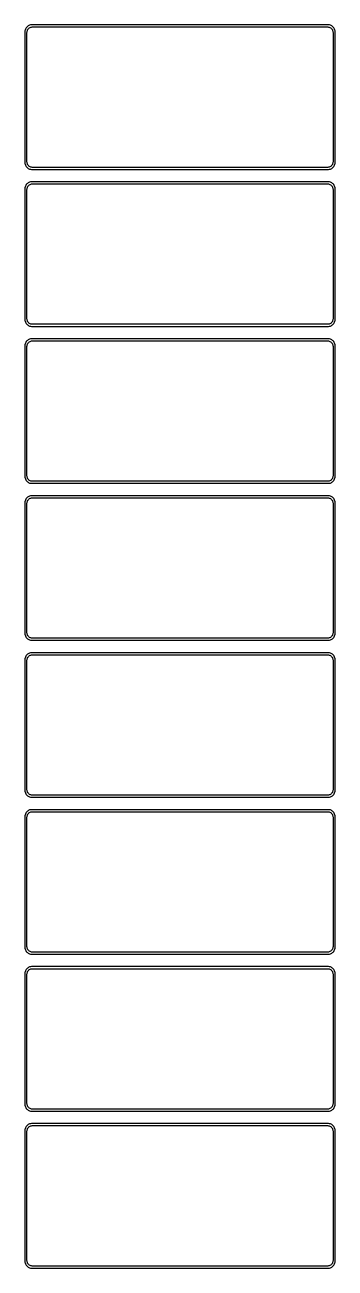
# Model space of a CAD drawing. Header units: metres. Extents: x -112 to 112, y 1658 to 3358.
# Drawn here: x -112 to 112, y 2456 to 3358 of the extents above; entities that cross this region are included whole.
import ezdxf

# ---------------------------------------------------------------- set-up
doc = ezdxf.new("R2010")
doc.units = ezdxf.units.M

msp = doc.modelspace()

# ---------------------------------------------------------------- linework, layer by layer
for p, q in [((-112.461, 3354.13), (-112.5, 3353.5)), ((-112.5, 3353.5), (-112.5, 3258.5)), ((-112.343, 3354.74), (-112.461, 3354.13)), ((-112.149, 3355.34), (-112.343, 3354.74)), ((-111.882, 3355.91), (-112.149, 3355.34)), ((-111.545, 3356.44), (-111.882, 3355.91)), ((-111.145, 3356.92), (-111.545, 3356.44)), ((-110.687, 3357.35), (-111.145, 3356.92)), ((-111, 3353), (-110.968, 3353.5)), ((-111, 3259), (-111, 3353)), ((-110.968, 3353.5), (-110.874, 3353.99)), ((-110.874, 3353.99), (-110.719, 3354.47)), ((-110.719, 3354.47), (-110.505, 3354.93)), ((-110.179, 3357.72), (-110.687, 3357.35)), ((-110.505, 3354.93), (-110.236, 3355.35)), ((-110.236, 3355.35), (-109.916, 3355.74)), ((-109.629, 3358.02), (-110.179, 3357.72)), ((-109.916, 3355.74), (-109.55, 3356.08)), ((-109.045, 3358.26), (-109.629, 3358.02)), ((-109.55, 3356.08), (-109.143, 3356.38)), ((-109.143, 3356.38), (-108.703, 3356.62)), ((-108.437, 3358.41), (-109.045, 3358.26)), ((-108.703, 3356.62), (-108.236, 3356.8)), ((-107.814, 3358.49), (-108.437, 3358.41)), ((-108.236, 3356.8), (-107.75, 3356.93)), ((107.814, 3358.49), (-107.814, 3358.49)), ((-107.75, 3356.93), (-107.251, 3356.99)), ((-107.251, 3356.99), (107.251, 3356.99)), ((107.251, 3356.99), (107.75, 3356.93)), ((107.75, 3356.93), (108.236, 3356.8)), ((108.437, 3358.41), (107.814, 3358.49)), ((108.236, 3356.8), (108.703, 3356.62)), ((109.045, 3358.26), (108.437, 3358.41)), ((108.703, 3356.62), (109.143, 3356.38)), ((109.629, 3358.02), (109.045, 3358.26)), ((109.143, 3356.38), (109.55, 3356.08)), ((109.55, 3356.08), (109.916, 3355.74)), ((110.179, 3357.72), (109.629, 3358.02)), ((109.916, 3355.74), (110.236, 3355.35)), ((110.687, 3357.35), (110.179, 3357.72)), ((110.236, 3355.35), (110.505, 3354.93)), ((110.505, 3354.93), (110.719, 3354.47)), ((111.145, 3356.92), (110.687, 3357.35)), ((110.719, 3354.47), (110.874, 3353.99)), ((110.874, 3353.99), (110.968, 3353.5)), ((110.968, 3353.5), (111, 3353)), ((111, 3353), (111, 3259)), ((111.545, 3356.44), (111.145, 3356.92)), ((111.882, 3355.91), (111.545, 3356.44)), ((112.149, 3355.34), (111.882, 3355.91)), ((112.343, 3354.74), (112.149, 3355.34)), ((112.461, 3354.13), (112.343, 3354.74)), ((112.5, 3353.5), (112.461, 3354.13)), ((112.5, 3258.5), (112.5, 3353.5)), ((-112.5, 3258.5), (-112.461, 3257.87)), ((-112.461, 3257.87), (-112.343, 3257.26)), ((-112.343, 3257.26), (-112.149, 3256.66)), ((-112.149, 3256.66), (-111.882, 3256.09)), ((-111.882, 3256.09), (-111.545, 3255.56)), ((-111.545, 3255.56), (-111.145, 3255.08)), ((-111.145, 3255.08), (-110.687, 3254.65)), ((-110.968, 3258.5), (-111, 3259)), ((-110.874, 3258.01), (-110.968, 3258.5)), ((-110.719, 3257.53), (-110.874, 3258.01)), ((-110.505, 3257.07), (-110.719, 3257.53)), ((-110.687, 3254.65), (-110.179, 3254.28)), ((-110.236, 3256.65), (-110.505, 3257.07)), ((-109.916, 3256.26), (-110.236, 3256.65)), ((-110.179, 3254.28), (-109.629, 3253.98)), ((-109.55, 3255.92), (-109.916, 3256.26)), ((-109.629, 3253.98), (-109.045, 3253.74)), ((-109.143, 3255.62), (-109.55, 3255.92)), ((-108.703, 3255.38), (-109.143, 3255.62)), ((-109.045, 3253.74), (-108.437, 3253.59)), ((-108.236, 3255.2), (-108.703, 3255.38)), ((-108.437, 3253.59), (-107.814, 3253.51)), ((-107.75, 3255.07), (-108.236, 3255.2)), ((-107.814, 3253.51), (107.814, 3253.51)), ((-107.251, 3255.01), (-107.75, 3255.07)), ((107.251, 3255.01), (-107.251, 3255.01)), ((107.75, 3255.07), (107.251, 3255.01)), ((108.236, 3255.2), (107.75, 3255.07)), ((107.814, 3253.51), (108.437, 3253.59)), ((108.703, 3255.38), (108.236, 3255.2)), ((108.437, 3253.59), (109.045, 3253.74)), ((109.143, 3255.62), (108.703, 3255.38)), ((109.045, 3253.74), (109.629, 3253.98)), ((109.55, 3255.92), (109.143, 3255.62)), ((109.916, 3256.26), (109.55, 3255.92)), ((109.629, 3253.98), (110.179, 3254.28)), ((110.236, 3256.65), (109.916, 3256.26)), ((110.179, 3254.28), (110.687, 3254.65)), ((110.505, 3257.07), (110.236, 3256.65)), ((110.719, 3257.53), (110.505, 3257.07)), ((110.687, 3254.65), (111.145, 3255.08)), ((110.874, 3258.01), (110.719, 3257.53)), ((110.968, 3258.5), (110.874, 3258.01)), ((111, 3259), (110.968, 3258.5)), ((111.145, 3255.08), (111.545, 3255.56)), ((111.545, 3255.56), (111.882, 3256.09)), ((111.882, 3256.09), (112.149, 3256.66)), ((112.149, 3256.66), (112.343, 3257.26)), ((112.343, 3257.26), (112.461, 3257.87)), ((112.461, 3257.87), (112.5, 3258.5)), ((-111.882, 3241.91), (-112.149, 3241.34)), ((-111.545, 3242.44), (-111.882, 3241.91)), ((-111.145, 3242.92), (-111.545, 3242.44)), ((-110.687, 3243.35), (-111.145, 3242.92)), ((-110.179, 3243.72), (-110.687, 3243.35)), ((-110.236, 3241.35), (-109.916, 3241.74)), ((-109.629, 3244.02), (-110.179, 3243.72)), ((-109.916, 3241.74), (-109.55, 3242.08)), ((-109.045, 3244.26), (-109.629, 3244.02)), ((-109.55, 3242.08), (-109.143, 3242.38)), ((-109.143, 3242.38), (-108.703, 3242.62)), ((-108.437, 3244.41), (-109.045, 3244.26)), ((-108.703, 3242.62), (-108.236, 3242.8)), ((-107.814, 3244.49), (-108.437, 3244.41)), ((-108.236, 3242.8), (-107.75, 3242.93)), ((107.814, 3244.49), (-107.814, 3244.49)), ((-107.75, 3242.93), (-107.251, 3242.99)), ((-107.251, 3242.99), (107.251, 3242.99)), ((107.251, 3242.99), (107.75, 3242.93)), ((107.75, 3242.93), (108.236, 3242.8)), ((108.437, 3244.41), (107.814, 3244.49)), ((108.236, 3242.8), (108.703, 3242.62)), ((109.045, 3244.26), (108.437, 3244.41)), ((108.703, 3242.62), (109.143, 3242.38)), ((109.629, 3244.02), (109.045, 3244.26)), ((109.143, 3242.38), (109.55, 3242.08)), ((109.55, 3242.08), (109.916, 3241.74)), ((110.179, 3243.72), (109.629, 3244.02)), ((109.916, 3241.74), (110.236, 3241.35)), ((110.687, 3243.35), (110.179, 3243.72)), ((111.145, 3242.92), (110.687, 3243.35)), ((111.545, 3242.44), (111.145, 3242.92)), ((111.882, 3241.91), (111.545, 3242.44)), ((112.149, 3241.34), (111.882, 3241.91)), ((-112.461, 3240.13), (-112.5, 3239.5)), ((-112.5, 3239.5), (-112.5, 3144.5)), ((-112.343, 3240.74), (-112.461, 3240.13)), ((-112.149, 3241.34), (-112.343, 3240.74)), ((-111, 3239), (-110.968, 3239.5)), ((-111, 3145), (-111, 3239)), ((-110.968, 3239.5), (-110.874, 3239.99)), ((-110.874, 3239.99), (-110.719, 3240.47)), ((-110.719, 3240.47), (-110.505, 3240.93)), ((-110.505, 3240.93), (-110.236, 3241.35)), ((110.236, 3241.35), (110.505, 3240.93)), ((110.505, 3240.93), (110.719, 3240.47)), ((110.719, 3240.47), (110.874, 3239.99)), ((110.874, 3239.99), (110.968, 3239.5)), ((110.968, 3239.5), (111, 3239)), ((111, 3239), (111, 3145)), ((112.343, 3240.74), (112.149, 3241.34)), ((112.461, 3240.13), (112.343, 3240.74)), ((112.5, 3239.5), (112.461, 3240.13)), ((112.5, 3144.5), (112.5, 3239.5)), ((-112.5, 3144.5), (-112.461, 3143.87)), ((-112.461, 3143.87), (-112.343, 3143.26)), ((-112.343, 3143.26), (-112.149, 3142.66)), ((-112.149, 3142.66), (-111.882, 3142.09)), ((-110.968, 3144.5), (-111, 3145)), ((-110.874, 3144.01), (-110.968, 3144.5)), ((-110.719, 3143.53), (-110.874, 3144.01)), ((-110.505, 3143.07), (-110.719, 3143.53)), ((-110.236, 3142.65), (-110.505, 3143.07)), ((-109.916, 3142.26), (-110.236, 3142.65)), ((110.236, 3142.65), (109.916, 3142.26)), ((110.505, 3143.07), (110.236, 3142.65)), ((110.719, 3143.53), (110.505, 3143.07)), ((110.874, 3144.01), (110.719, 3143.53)), ((110.968, 3144.5), (110.874, 3144.01)), ((111, 3145), (110.968, 3144.5)), ((111.882, 3142.09), (112.149, 3142.66)), ((112.149, 3142.66), (112.343, 3143.26)), ((112.343, 3143.26), (112.461, 3143.87)), ((112.461, 3143.87), (112.5, 3144.5)), ((-111.882, 3142.09), (-111.545, 3141.56)), ((-111.545, 3141.56), (-111.145, 3141.08)), ((-111.145, 3141.08), (-110.687, 3140.65)), ((-110.687, 3140.65), (-110.179, 3140.28)), ((-110.179, 3140.28), (-109.629, 3139.98)), ((-109.55, 3141.92), (-109.916, 3142.26)), ((-109.629, 3139.98), (-109.045, 3139.74)), ((-109.143, 3141.62), (-109.55, 3141.92)), ((-108.703, 3141.38), (-109.143, 3141.62)), ((-109.045, 3139.74), (-108.437, 3139.59)), ((-108.236, 3141.2), (-108.703, 3141.38)), ((-108.437, 3139.59), (-107.814, 3139.51)), ((-107.75, 3141.07), (-108.236, 3141.2)), ((-107.814, 3139.51), (107.814, 3139.51)), ((-107.251, 3141.01), (-107.75, 3141.07)), ((107.251, 3141.01), (-107.251, 3141.01)), ((107.75, 3141.07), (107.251, 3141.01)), ((108.236, 3141.2), (107.75, 3141.07)), ((107.814, 3139.51), (108.437, 3139.59)), ((108.703, 3141.38), (108.236, 3141.2)), ((108.437, 3139.59), (109.045, 3139.74)), ((109.143, 3141.62), (108.703, 3141.38)), ((109.045, 3139.74), (109.629, 3139.98)), ((109.55, 3141.92), (109.143, 3141.62)), ((109.916, 3142.26), (109.55, 3141.92)), ((109.629, 3139.98), (110.179, 3140.28)), ((110.179, 3140.28), (110.687, 3140.65)), ((110.687, 3140.65), (111.145, 3141.08)), ((111.145, 3141.08), (111.545, 3141.56)), ((111.545, 3141.56), (111.882, 3142.09)), ((-112.461, 3126.13), (-112.5, 3125.5)), ((-112.5, 3125.5), (-112.5, 3030.5)), ((-112.343, 3126.74), (-112.461, 3126.13)), ((-112.149, 3127.34), (-112.343, 3126.74)), ((-111.882, 3127.91), (-112.149, 3127.34)), ((-111.545, 3128.44), (-111.882, 3127.91)), ((-111.145, 3128.92), (-111.545, 3128.44)), ((-110.687, 3129.35), (-111.145, 3128.92)), ((-111, 3125), (-110.968, 3125.5)), ((-111, 3031), (-111, 3125)), ((-110.968, 3125.5), (-110.874, 3125.99)), ((-110.874, 3125.99), (-110.719, 3126.47)), ((-110.719, 3126.47), (-110.505, 3126.93)), ((-110.179, 3129.72), (-110.687, 3129.35)), ((-110.505, 3126.93), (-110.236, 3127.35)), ((-110.236, 3127.35), (-109.916, 3127.74)), ((-109.629, 3130.02), (-110.179, 3129.72)), ((-109.916, 3127.74), (-109.55, 3128.08)), ((-109.045, 3130.26), (-109.629, 3130.02)), ((-109.55, 3128.08), (-109.143, 3128.38)), ((-109.143, 3128.38), (-108.703, 3128.62)), ((-108.437, 3130.41), (-109.045, 3130.26)), ((-108.703, 3128.62), (-108.236, 3128.8)), ((-107.814, 3130.49), (-108.437, 3130.41)), ((-108.236, 3128.8), (-107.75, 3128.93)), ((107.814, 3130.49), (-107.814, 3130.49)), ((-107.75, 3128.93), (-107.251, 3128.99)), ((-107.251, 3128.99), (107.251, 3128.99)), ((107.251, 3128.99), (107.75, 3128.93)), ((107.75, 3128.93), (108.236, 3128.8)), ((108.437, 3130.41), (107.814, 3130.49)), ((108.236, 3128.8), (108.703, 3128.62)), ((109.045, 3130.26), (108.437, 3130.41)), ((108.703, 3128.62), (109.143, 3128.38)), ((109.629, 3130.02), (109.045, 3130.26)), ((109.143, 3128.38), (109.55, 3128.08)), ((109.55, 3128.08), (109.916, 3127.74)), ((110.179, 3129.72), (109.629, 3130.02)), ((109.916, 3127.74), (110.236, 3127.35)), ((110.687, 3129.35), (110.179, 3129.72)), ((110.236, 3127.35), (110.505, 3126.93)), ((110.505, 3126.93), (110.719, 3126.47)), ((111.145, 3128.92), (110.687, 3129.35)), ((110.719, 3126.47), (110.874, 3125.99)), ((110.874, 3125.99), (110.968, 3125.5)), ((110.968, 3125.5), (111, 3125)), ((111, 3125), (111, 3031)), ((111.545, 3128.44), (111.145, 3128.92)), ((111.882, 3127.91), (111.545, 3128.44)), ((112.149, 3127.34), (111.882, 3127.91)), ((112.343, 3126.74), (112.149, 3127.34)), ((112.461, 3126.13), (112.343, 3126.74)), ((112.5, 3125.5), (112.461, 3126.13)), ((112.5, 3030.5), (112.5, 3125.5)), ((-112.5, 3030.5), (-112.461, 3029.87)), ((-112.461, 3029.87), (-112.343, 3029.26)), ((-112.343, 3029.26), (-112.149, 3028.66)), ((-112.149, 3028.66), (-111.882, 3028.09)), ((-111.882, 3028.09), (-111.545, 3027.56)), ((-111.545, 3027.56), (-111.145, 3027.08)), ((-111.145, 3027.08), (-110.687, 3026.65)), ((-110.968, 3030.5), (-111, 3031)), ((-110.874, 3030.01), (-110.968, 3030.5)), ((-110.719, 3029.53), (-110.874, 3030.01)), ((-110.505, 3029.07), (-110.719, 3029.53)), ((-110.687, 3026.65), (-110.179, 3026.28)), ((-110.236, 3028.65), (-110.505, 3029.07)), ((-109.916, 3028.26), (-110.236, 3028.65)), ((-110.179, 3026.28), (-109.629, 3025.98)), ((-109.55, 3027.92), (-109.916, 3028.26)), ((-109.629, 3025.98), (-109.045, 3025.74)), ((-109.143, 3027.62), (-109.55, 3027.92)), ((-108.703, 3027.38), (-109.143, 3027.62)), ((-109.045, 3025.74), (-108.437, 3025.59)), ((-108.236, 3027.2), (-108.703, 3027.38)), ((-108.437, 3025.59), (-107.814, 3025.51)), ((-107.75, 3027.07), (-108.236, 3027.2)), ((-107.814, 3025.51), (107.814, 3025.51)), ((-107.251, 3027.01), (-107.75, 3027.07)), ((107.251, 3027.01), (-107.251, 3027.01)), ((107.75, 3027.07), (107.251, 3027.01)), ((108.236, 3027.2), (107.75, 3027.07)), ((107.814, 3025.51), (108.437, 3025.59)), ((108.703, 3027.38), (108.236, 3027.2)), ((108.437, 3025.59), (109.045, 3025.74)), ((109.143, 3027.62), (108.703, 3027.38)), ((109.045, 3025.74), (109.629, 3025.98)), ((109.55, 3027.92), (109.143, 3027.62)), ((109.916, 3028.26), (109.55, 3027.92)), ((109.629, 3025.98), (110.179, 3026.28)), ((110.236, 3028.65), (109.916, 3028.26)), ((110.179, 3026.28), (110.687, 3026.65)), ((110.505, 3029.07), (110.236, 3028.65)), ((110.719, 3029.53), (110.505, 3029.07)), ((110.687, 3026.65), (111.145, 3027.08)), ((110.874, 3030.01), (110.719, 3029.53)), ((110.968, 3030.5), (110.874, 3030.01)), ((111, 3031), (110.968, 3030.5)), ((111.145, 3027.08), (111.545, 3027.56)), ((111.545, 3027.56), (111.882, 3028.09)), ((111.882, 3028.09), (112.149, 3028.66)), ((112.149, 3028.66), (112.343, 3029.26)), ((112.343, 3029.26), (112.461, 3029.87)), ((112.461, 3029.87), (112.5, 3030.5)), ((-109.629, 3016.02), (-110.179, 3015.72)), ((-109.045, 3016.26), (-109.629, 3016.02)), ((-108.437, 3016.41), (-109.045, 3016.26)), ((-107.814, 3016.49), (-108.437, 3016.41)), ((107.814, 3016.49), (-107.814, 3016.49)), ((108.437, 3016.41), (107.814, 3016.49)), ((109.045, 3016.26), (108.437, 3016.41)), ((109.629, 3016.02), (109.045, 3016.26)), ((110.179, 3015.72), (109.629, 3016.02)), ((-112.461, 3012.13), (-112.5, 3011.5)), ((-112.5, 3011.5), (-112.5, 2916.5)), ((-112.343, 3012.74), (-112.461, 3012.13)), ((-112.149, 3013.34), (-112.343, 3012.74)), ((-111.882, 3013.91), (-112.149, 3013.34)), ((-111.545, 3014.44), (-111.882, 3013.91)), ((-111.145, 3014.92), (-111.545, 3014.44)), ((-110.687, 3015.35), (-111.145, 3014.92)), ((-111, 3011), (-110.968, 3011.5)), ((-111, 2917), (-111, 3011)), ((-110.968, 3011.5), (-110.874, 3011.99)), ((-110.874, 3011.99), (-110.719, 3012.47)), ((-110.719, 3012.47), (-110.505, 3012.93)), ((-110.179, 3015.72), (-110.687, 3015.35)), ((-110.505, 3012.93), (-110.236, 3013.35)), ((-110.236, 3013.35), (-109.916, 3013.74)), ((-109.916, 3013.74), (-109.55, 3014.08)), ((-109.55, 3014.08), (-109.143, 3014.38)), ((-109.143, 3014.38), (-108.703, 3014.62)), ((-108.703, 3014.62), (-108.236, 3014.8)), ((-108.236, 3014.8), (-107.75, 3014.93)), ((-107.75, 3014.93), (-107.251, 3014.99)), ((-107.251, 3014.99), (107.251, 3014.99)), ((107.251, 3014.99), (107.75, 3014.93)), ((107.75, 3014.93), (108.236, 3014.8)), ((108.236, 3014.8), (108.703, 3014.62)), ((108.703, 3014.62), (109.143, 3014.38)), ((109.143, 3014.38), (109.55, 3014.08)), ((109.55, 3014.08), (109.916, 3013.74)), ((109.916, 3013.74), (110.236, 3013.35)), ((110.687, 3015.35), (110.179, 3015.72)), ((110.236, 3013.35), (110.505, 3012.93)), ((110.505, 3012.93), (110.719, 3012.47)), ((111.145, 3014.92), (110.687, 3015.35)), ((110.719, 3012.47), (110.874, 3011.99)), ((110.874, 3011.99), (110.968, 3011.5)), ((110.968, 3011.5), (111, 3011)), ((111, 3011), (111, 2917)), ((111.545, 3014.44), (111.145, 3014.92)), ((111.882, 3013.91), (111.545, 3014.44)), ((112.149, 3013.34), (111.882, 3013.91)), ((112.343, 3012.74), (112.149, 3013.34)), ((112.461, 3012.13), (112.343, 3012.74)), ((112.5, 3011.5), (112.461, 3012.13)), ((112.5, 2916.5), (112.5, 3011.5)), ((-110.968, 2916.5), (-111, 2917)), ((111, 2917), (110.968, 2916.5)), ((-112.5, 2916.5), (-112.461, 2915.87)), ((-112.461, 2915.87), (-112.343, 2915.26)), ((-112.343, 2915.26), (-112.149, 2914.66)), ((-112.149, 2914.66), (-111.882, 2914.09)), ((-111.882, 2914.09), (-111.545, 2913.56)), ((-111.545, 2913.56), (-111.145, 2913.08)), ((-111.145, 2913.08), (-110.687, 2912.65)), ((-110.874, 2916.01), (-110.968, 2916.5)), ((-110.719, 2915.53), (-110.874, 2916.01)), ((-110.505, 2915.07), (-110.719, 2915.53)), ((-110.687, 2912.65), (-110.179, 2912.28)), ((-110.236, 2914.65), (-110.505, 2915.07)), ((-109.916, 2914.26), (-110.236, 2914.65)), ((-110.179, 2912.28), (-109.629, 2911.98)), ((-109.55, 2913.92), (-109.916, 2914.26)), ((-109.629, 2911.98), (-109.045, 2911.74)), ((-109.143, 2913.62), (-109.55, 2913.92)), ((-108.703, 2913.38), (-109.143, 2913.62)), ((-109.045, 2911.74), (-108.437, 2911.59)), ((-108.236, 2913.2), (-108.703, 2913.38)), ((-108.437, 2911.59), (-107.814, 2911.51)), ((-107.75, 2913.07), (-108.236, 2913.2)), ((-107.814, 2911.51), (107.814, 2911.51)), ((-107.251, 2913.01), (-107.75, 2913.07)), ((107.251, 2913.01), (-107.251, 2913.01)), ((107.75, 2913.07), (107.251, 2913.01)), ((108.236, 2913.2), (107.75, 2913.07)), ((107.814, 2911.51), (108.437, 2911.59)), ((108.703, 2913.38), (108.236, 2913.2)), ((108.437, 2911.59), (109.045, 2911.74)), ((109.143, 2913.62), (108.703, 2913.38)), ((109.045, 2911.74), (109.629, 2911.98)), ((109.55, 2913.92), (109.143, 2913.62)), ((109.916, 2914.26), (109.55, 2913.92)), ((109.629, 2911.98), (110.179, 2912.28)), ((110.236, 2914.65), (109.916, 2914.26)), ((110.179, 2912.28), (110.687, 2912.65)), ((110.505, 2915.07), (110.236, 2914.65)), ((110.719, 2915.53), (110.505, 2915.07)), ((110.687, 2912.65), (111.145, 2913.08)), ((110.874, 2916.01), (110.719, 2915.53)), ((110.968, 2916.5), (110.874, 2916.01)), ((111.145, 2913.08), (111.545, 2913.56)), ((111.545, 2913.56), (111.882, 2914.09)), ((111.882, 2914.09), (112.149, 2914.66)), ((112.149, 2914.66), (112.343, 2915.26)), ((112.343, 2915.26), (112.461, 2915.87)), ((112.461, 2915.87), (112.5, 2916.5)), ((-112.343, 2898.74), (-112.461, 2898.13)), ((-112.149, 2899.34), (-112.343, 2898.74)), ((-111.882, 2899.91), (-112.149, 2899.34)), ((-111.545, 2900.44), (-111.882, 2899.91)), ((-111.145, 2900.92), (-111.545, 2900.44)), ((-110.687, 2901.35), (-111.145, 2900.92)), ((-110.719, 2898.47), (-110.505, 2898.93)), ((-110.179, 2901.72), (-110.687, 2901.35)), ((-110.505, 2898.93), (-110.236, 2899.35)), ((-110.236, 2899.35), (-109.916, 2899.74)), ((-109.629, 2902.02), (-110.179, 2901.72)), ((-109.916, 2899.74), (-109.55, 2900.08)), ((-109.045, 2902.26), (-109.629, 2902.02)), ((-109.55, 2900.08), (-109.143, 2900.38)), ((-109.143, 2900.38), (-108.703, 2900.62)), ((-108.437, 2902.41), (-109.045, 2902.26)), ((-108.703, 2900.62), (-108.236, 2900.8)), ((-107.814, 2902.49), (-108.437, 2902.41)), ((-108.236, 2900.8), (-107.75, 2900.93)), ((107.814, 2902.49), (-107.814, 2902.49)), ((-107.75, 2900.93), (-107.251, 2900.99)), ((-107.251, 2900.99), (107.251, 2900.99)), ((107.251, 2900.99), (107.75, 2900.93)), ((107.75, 2900.93), (108.236, 2900.8)), ((108.437, 2902.41), (107.814, 2902.49)), ((108.236, 2900.8), (108.703, 2900.62)), ((109.045, 2902.26), (108.437, 2902.41)), ((108.703, 2900.62), (109.143, 2900.38)), ((109.629, 2902.02), (109.045, 2902.26)), ((109.143, 2900.38), (109.55, 2900.08)), ((109.55, 2900.08), (109.916, 2899.74)), ((110.179, 2901.72), (109.629, 2902.02)), ((109.916, 2899.74), (110.236, 2899.35)), ((110.687, 2901.35), (110.179, 2901.72)), ((110.236, 2899.35), (110.505, 2898.93)), ((110.505, 2898.93), (110.719, 2898.47)), ((111.145, 2900.92), (110.687, 2901.35)), ((111.545, 2900.44), (111.145, 2900.92)), ((111.882, 2899.91), (111.545, 2900.44)), ((112.149, 2899.34), (111.882, 2899.91)), ((112.343, 2898.74), (112.149, 2899.34)), ((112.461, 2898.13), (112.343, 2898.74)), ((-112.461, 2898.13), (-112.5, 2897.5)), ((-112.5, 2897.5), (-112.5, 2802.5)), ((-111, 2897), (-110.968, 2897.5)), ((-111, 2803), (-111, 2897)), ((-110.968, 2897.5), (-110.874, 2897.99)), ((-110.874, 2897.99), (-110.719, 2898.47)), ((110.719, 2898.47), (110.874, 2897.99)), ((110.874, 2897.99), (110.968, 2897.5)), ((110.968, 2897.5), (111, 2897)), ((111, 2897), (111, 2803)), ((112.5, 2897.5), (112.461, 2898.13)), ((112.5, 2802.5), (112.5, 2897.5)), ((-112.5, 2802.5), (-112.461, 2801.87)), ((-112.461, 2801.87), (-112.343, 2801.26)), ((-112.343, 2801.26), (-112.149, 2800.66)), ((-112.149, 2800.66), (-111.882, 2800.09)), ((-111.882, 2800.09), (-111.545, 2799.56)), ((-111.545, 2799.56), (-111.145, 2799.08)), ((-110.968, 2802.5), (-111, 2803)), ((-110.874, 2802.01), (-110.968, 2802.5)), ((-110.719, 2801.53), (-110.874, 2802.01)), ((-110.505, 2801.07), (-110.719, 2801.53)), ((-110.236, 2800.65), (-110.505, 2801.07)), ((-109.916, 2800.26), (-110.236, 2800.65)), ((-109.55, 2799.92), (-109.916, 2800.26)), ((-109.143, 2799.62), (-109.55, 2799.92)), ((-108.703, 2799.38), (-109.143, 2799.62)), ((-108.236, 2799.2), (-108.703, 2799.38)), ((108.703, 2799.38), (108.236, 2799.2)), ((109.143, 2799.62), (108.703, 2799.38)), ((109.55, 2799.92), (109.143, 2799.62)), ((109.916, 2800.26), (109.55, 2799.92)), ((110.236, 2800.65), (109.916, 2800.26)), ((110.505, 2801.07), (110.236, 2800.65)), ((110.719, 2801.53), (110.505, 2801.07)), ((110.874, 2802.01), (110.719, 2801.53)), ((110.968, 2802.5), (110.874, 2802.01)), ((111, 2803), (110.968, 2802.5)), ((111.145, 2799.08), (111.545, 2799.56)), ((111.545, 2799.56), (111.882, 2800.09)), ((111.882, 2800.09), (112.149, 2800.66)), ((112.149, 2800.66), (112.343, 2801.26)), ((112.343, 2801.26), (112.461, 2801.87)), ((112.461, 2801.87), (112.5, 2802.5)), ((-111.145, 2799.08), (-110.687, 2798.65)), ((-110.687, 2798.65), (-110.179, 2798.28)), ((-110.179, 2798.28), (-109.629, 2797.98)), ((-109.629, 2797.98), (-109.045, 2797.74)), ((-109.045, 2797.74), (-108.437, 2797.59)), ((-108.437, 2797.59), (-107.814, 2797.51)), ((-107.75, 2799.07), (-108.236, 2799.2)), ((-107.814, 2797.51), (107.814, 2797.51)), ((-107.251, 2799.01), (-107.75, 2799.07)), ((107.251, 2799.01), (-107.251, 2799.01)), ((107.75, 2799.07), (107.251, 2799.01)), ((108.236, 2799.2), (107.75, 2799.07)), ((107.814, 2797.51), (108.437, 2797.59)), ((108.437, 2797.59), (109.045, 2797.74)), ((109.045, 2797.74), (109.629, 2797.98)), ((109.629, 2797.98), (110.179, 2798.28)), ((110.179, 2798.28), (110.687, 2798.65)), ((110.687, 2798.65), (111.145, 2799.08)), ((-112.461, 2784.13), (-112.5, 2783.5)), ((-112.5, 2783.5), (-112.5, 2688.5)), ((-112.343, 2784.74), (-112.461, 2784.13)), ((-112.149, 2785.34), (-112.343, 2784.74)), ((-111.882, 2785.91), (-112.149, 2785.34)), ((-111.545, 2786.44), (-111.882, 2785.91)), ((-111.145, 2786.92), (-111.545, 2786.44)), ((-110.687, 2787.35), (-111.145, 2786.92)), ((-111, 2783), (-110.968, 2783.5)), ((-111, 2689), (-111, 2783)), ((-110.968, 2783.5), (-110.874, 2783.99)), ((-110.874, 2783.99), (-110.719, 2784.47)), ((-110.719, 2784.47), (-110.505, 2784.93)), ((-110.179, 2787.72), (-110.687, 2787.35)), ((-110.505, 2784.93), (-110.236, 2785.35)), ((-110.236, 2785.35), (-109.916, 2785.74)), ((-109.629, 2788.02), (-110.179, 2787.72)), ((-109.916, 2785.74), (-109.55, 2786.08)), ((-109.045, 2788.26), (-109.629, 2788.02)), ((-109.55, 2786.08), (-109.143, 2786.38)), ((-109.143, 2786.38), (-108.703, 2786.62)), ((-108.437, 2788.41), (-109.045, 2788.26)), ((-108.703, 2786.62), (-108.236, 2786.8)), ((-107.814, 2788.49), (-108.437, 2788.41)), ((-108.236, 2786.8), (-107.75, 2786.93)), ((107.814, 2788.49), (-107.814, 2788.49)), ((-107.75, 2786.93), (-107.251, 2786.99)), ((-107.251, 2786.99), (107.251, 2786.99)), ((107.251, 2786.99), (107.75, 2786.93)), ((107.75, 2786.93), (108.236, 2786.8)), ((108.437, 2788.41), (107.814, 2788.49)), ((108.236, 2786.8), (108.703, 2786.62)), ((109.045, 2788.26), (108.437, 2788.41)), ((108.703, 2786.62), (109.143, 2786.38)), ((109.629, 2788.02), (109.045, 2788.26)), ((109.143, 2786.38), (109.55, 2786.08)), ((109.55, 2786.08), (109.916, 2785.74)), ((110.179, 2787.72), (109.629, 2788.02)), ((109.916, 2785.74), (110.236, 2785.35)), ((110.687, 2787.35), (110.179, 2787.72)), ((110.236, 2785.35), (110.505, 2784.93)), ((110.505, 2784.93), (110.719, 2784.47)), ((111.145, 2786.92), (110.687, 2787.35)), ((110.719, 2784.47), (110.874, 2783.99)), ((110.874, 2783.99), (110.968, 2783.5)), ((110.968, 2783.5), (111, 2783)), ((111, 2783), (111, 2689)), ((111.545, 2786.44), (111.145, 2786.92)), ((111.882, 2785.91), (111.545, 2786.44)), ((112.149, 2785.34), (111.882, 2785.91)), ((112.343, 2784.74), (112.149, 2785.34)), ((112.461, 2784.13), (112.343, 2784.74)), ((112.5, 2783.5), (112.461, 2784.13)), ((112.5, 2688.5), (112.5, 2783.5)), ((-112.5, 2688.5), (-112.461, 2687.87)), ((-112.461, 2687.87), (-112.343, 2687.26)), ((-112.343, 2687.26), (-112.149, 2686.66)), ((-112.149, 2686.66), (-111.882, 2686.09)), ((-111.882, 2686.09), (-111.545, 2685.56)), ((-111.545, 2685.56), (-111.145, 2685.08)), ((-111.145, 2685.08), (-110.687, 2684.65)), ((-110.968, 2688.5), (-111, 2689)), ((-110.874, 2688.01), (-110.968, 2688.5)), ((-110.719, 2687.53), (-110.874, 2688.01)), ((-110.505, 2687.07), (-110.719, 2687.53)), ((-110.687, 2684.65), (-110.179, 2684.28)), ((-110.236, 2686.65), (-110.505, 2687.07)), ((-109.916, 2686.26), (-110.236, 2686.65)), ((-110.179, 2684.28), (-109.629, 2683.98)), ((-109.55, 2685.92), (-109.916, 2686.26)), ((-109.629, 2683.98), (-109.045, 2683.74)), ((-109.143, 2685.62), (-109.55, 2685.92)), ((-108.703, 2685.38), (-109.143, 2685.62)), ((-109.045, 2683.74), (-108.437, 2683.59)), ((-108.236, 2685.2), (-108.703, 2685.38)), ((-108.437, 2683.59), (-107.814, 2683.51)), ((-107.75, 2685.07), (-108.236, 2685.2)), ((-107.814, 2683.51), (107.814, 2683.51)), ((-107.251, 2685.01), (-107.75, 2685.07)), ((107.251, 2685.01), (-107.251, 2685.01)), ((107.75, 2685.07), (107.251, 2685.01)), ((108.236, 2685.2), (107.75, 2685.07)), ((107.814, 2683.51), (108.437, 2683.59)), ((108.703, 2685.38), (108.236, 2685.2)), ((108.437, 2683.59), (109.045, 2683.74)), ((109.143, 2685.62), (108.703, 2685.38)), ((109.045, 2683.74), (109.629, 2683.98)), ((109.55, 2685.92), (109.143, 2685.62)), ((109.916, 2686.26), (109.55, 2685.92)), ((109.629, 2683.98), (110.179, 2684.28)), ((110.236, 2686.65), (109.916, 2686.26)), ((110.179, 2684.28), (110.687, 2684.65)), ((110.505, 2687.07), (110.236, 2686.65)), ((110.719, 2687.53), (110.505, 2687.07)), ((110.687, 2684.65), (111.145, 2685.08)), ((110.874, 2688.01), (110.719, 2687.53)), ((110.968, 2688.5), (110.874, 2688.01)), ((111, 2689), (110.968, 2688.5)), ((111.145, 2685.08), (111.545, 2685.56)), ((111.545, 2685.56), (111.882, 2686.09)), ((111.882, 2686.09), (112.149, 2686.66)), ((112.149, 2686.66), (112.343, 2687.26)), ((112.343, 2687.26), (112.461, 2687.87)), ((112.461, 2687.87), (112.5, 2688.5)), ((-111.145, 2672.92), (-111.545, 2672.44)), ((-110.687, 2673.35), (-111.145, 2672.92)), ((-110.179, 2673.72), (-110.687, 2673.35)), ((-109.629, 2674.02), (-110.179, 2673.72)), ((-109.045, 2674.26), (-109.629, 2674.02)), ((-108.437, 2674.41), (-109.045, 2674.26)), ((-107.814, 2674.49), (-108.437, 2674.41)), ((-108.236, 2672.8), (-107.75, 2672.93)), ((107.814, 2674.49), (-107.814, 2674.49)), ((-107.75, 2672.93), (-107.251, 2672.99)), ((-107.251, 2672.99), (107.251, 2672.99)), ((107.251, 2672.99), (107.75, 2672.93)), ((107.75, 2672.93), (108.236, 2672.8)), ((108.437, 2674.41), (107.814, 2674.49)), ((109.045, 2674.26), (108.437, 2674.41)), ((109.629, 2674.02), (109.045, 2674.26)), ((110.179, 2673.72), (109.629, 2674.02)), ((110.687, 2673.35), (110.179, 2673.72)), ((111.145, 2672.92), (110.687, 2673.35)), ((111.545, 2672.44), (111.145, 2672.92)), ((-112.461, 2670.13), (-112.5, 2669.5)), ((-112.5, 2669.5), (-112.5, 2574.5)), ((-112.343, 2670.74), (-112.461, 2670.13)), ((-112.149, 2671.34), (-112.343, 2670.74)), ((-111.882, 2671.91), (-112.149, 2671.34)), ((-111.545, 2672.44), (-111.882, 2671.91)), ((-111, 2669), (-110.968, 2669.5)), ((-111, 2575), (-111, 2669)), ((-110.968, 2669.5), (-110.874, 2669.99)), ((-110.874, 2669.99), (-110.719, 2670.47)), ((-110.719, 2670.47), (-110.505, 2670.93)), ((-110.505, 2670.93), (-110.236, 2671.35)), ((-110.236, 2671.35), (-109.916, 2671.74)), ((-109.916, 2671.74), (-109.55, 2672.08)), ((-109.55, 2672.08), (-109.143, 2672.38)), ((-109.143, 2672.38), (-108.703, 2672.62)), ((-108.703, 2672.62), (-108.236, 2672.8)), ((108.236, 2672.8), (108.703, 2672.62)), ((108.703, 2672.62), (109.143, 2672.38)), ((109.143, 2672.38), (109.55, 2672.08)), ((109.55, 2672.08), (109.916, 2671.74)), ((109.916, 2671.74), (110.236, 2671.35)), ((110.236, 2671.35), (110.505, 2670.93)), ((110.505, 2670.93), (110.719, 2670.47)), ((110.719, 2670.47), (110.874, 2669.99)), ((110.874, 2669.99), (110.968, 2669.5)), ((110.968, 2669.5), (111, 2669)), ((111, 2669), (111, 2575)), ((111.882, 2671.91), (111.545, 2672.44)), ((112.149, 2671.34), (111.882, 2671.91)), ((112.343, 2670.74), (112.149, 2671.34)), ((112.461, 2670.13), (112.343, 2670.74)), ((112.5, 2669.5), (112.461, 2670.13)), ((112.5, 2574.5), (112.5, 2669.5)), ((-112.5, 2574.5), (-112.461, 2573.87)), ((-112.461, 2573.87), (-112.343, 2573.26)), ((-110.968, 2574.5), (-111, 2575)), ((-110.874, 2574.01), (-110.968, 2574.5)), ((-110.719, 2573.53), (-110.874, 2574.01)), ((-110.505, 2573.07), (-110.719, 2573.53)), ((110.719, 2573.53), (110.505, 2573.07)), ((110.874, 2574.01), (110.719, 2573.53)), ((110.968, 2574.5), (110.874, 2574.01)), ((111, 2575), (110.968, 2574.5)), ((112.343, 2573.26), (112.461, 2573.87)), ((112.461, 2573.87), (112.5, 2574.5)), ((-112.343, 2573.26), (-112.149, 2572.66)), ((-112.149, 2572.66), (-111.882, 2572.09)), ((-111.882, 2572.09), (-111.545, 2571.56)), ((-111.545, 2571.56), (-111.145, 2571.08)), ((-111.145, 2571.08), (-110.687, 2570.65)), ((-110.687, 2570.65), (-110.179, 2570.28)), ((-110.236, 2572.65), (-110.505, 2573.07)), ((-109.916, 2572.26), (-110.236, 2572.65)), ((-110.179, 2570.28), (-109.629, 2569.98)), ((-109.55, 2571.92), (-109.916, 2572.26)), ((-109.629, 2569.98), (-109.045, 2569.74)), ((-109.143, 2571.62), (-109.55, 2571.92)), ((-108.703, 2571.38), (-109.143, 2571.62)), ((-109.045, 2569.74), (-108.437, 2569.59)), ((-108.236, 2571.2), (-108.703, 2571.38)), ((-108.437, 2569.59), (-107.814, 2569.51)), ((-107.75, 2571.07), (-108.236, 2571.2)), ((-107.814, 2569.51), (107.814, 2569.51)), ((-107.251, 2571.01), (-107.75, 2571.07)), ((107.251, 2571.01), (-107.251, 2571.01)), ((107.75, 2571.07), (107.251, 2571.01)), ((108.236, 2571.2), (107.75, 2571.07)), ((107.814, 2569.51), (108.437, 2569.59)), ((108.703, 2571.38), (108.236, 2571.2)), ((108.437, 2569.59), (109.045, 2569.74)), ((109.143, 2571.62), (108.703, 2571.38)), ((109.045, 2569.74), (109.629, 2569.98)), ((109.55, 2571.92), (109.143, 2571.62)), ((109.916, 2572.26), (109.55, 2571.92)), ((109.629, 2569.98), (110.179, 2570.28)), ((110.236, 2572.65), (109.916, 2572.26)), ((110.179, 2570.28), (110.687, 2570.65)), ((110.505, 2573.07), (110.236, 2572.65)), ((110.687, 2570.65), (111.145, 2571.08)), ((111.145, 2571.08), (111.545, 2571.56)), ((111.545, 2571.56), (111.882, 2572.09)), ((111.882, 2572.09), (112.149, 2572.66)), ((112.149, 2572.66), (112.343, 2573.26)), ((-112.461, 2556.13), (-112.5, 2555.5)), ((-112.5, 2555.5), (-112.5, 2460.5)), ((-112.343, 2556.74), (-112.461, 2556.13)), ((-112.149, 2557.34), (-112.343, 2556.74)), ((-111.882, 2557.91), (-112.149, 2557.34)), ((-111.545, 2558.44), (-111.882, 2557.91)), ((-111.145, 2558.92), (-111.545, 2558.44)), ((-110.687, 2559.35), (-111.145, 2558.92)), ((-111, 2555), (-110.968, 2555.5)), ((-110.968, 2555.5), (-110.874, 2555.99)), ((-110.874, 2555.99), (-110.719, 2556.47)), ((-110.719, 2556.47), (-110.505, 2556.93)), ((-110.179, 2559.72), (-110.687, 2559.35)), ((-110.505, 2556.93), (-110.236, 2557.35)), ((-110.236, 2557.35), (-109.916, 2557.74)), ((-109.629, 2560.02), (-110.179, 2559.72)), ((-109.916, 2557.74), (-109.55, 2558.08)), ((-109.045, 2560.26), (-109.629, 2560.02)), ((-109.55, 2558.08), (-109.143, 2558.38)), ((-109.143, 2558.38), (-108.703, 2558.62)), ((-108.437, 2560.41), (-109.045, 2560.26)), ((-108.703, 2558.62), (-108.236, 2558.8)), ((-107.814, 2560.49), (-108.437, 2560.41)), ((-108.236, 2558.8), (-107.75, 2558.93)), ((107.814, 2560.49), (-107.814, 2560.49)), ((-107.75, 2558.93), (-107.251, 2558.99)), ((-107.251, 2558.99), (107.251, 2558.99)), ((107.251, 2558.99), (107.75, 2558.93)), ((107.75, 2558.93), (108.236, 2558.8)), ((108.437, 2560.41), (107.814, 2560.49)), ((108.236, 2558.8), (108.703, 2558.62)), ((109.045, 2560.26), (108.437, 2560.41)), ((108.703, 2558.62), (109.143, 2558.38)), ((109.629, 2560.02), (109.045, 2560.26)), ((109.143, 2558.38), (109.55, 2558.08)), ((109.55, 2558.08), (109.916, 2557.74)), ((110.179, 2559.72), (109.629, 2560.02)), ((109.916, 2557.74), (110.236, 2557.35)), ((110.687, 2559.35), (110.179, 2559.72)), ((110.236, 2557.35), (110.505, 2556.93)), ((110.505, 2556.93), (110.719, 2556.47)), ((111.145, 2558.92), (110.687, 2559.35)), ((110.719, 2556.47), (110.874, 2555.99)), ((110.874, 2555.99), (110.968, 2555.5)), ((110.968, 2555.5), (111, 2555)), ((111.545, 2558.44), (111.145, 2558.92)), ((111.882, 2557.91), (111.545, 2558.44)), ((112.149, 2557.34), (111.882, 2557.91)), ((112.343, 2556.74), (112.149, 2557.34)), ((112.461, 2556.13), (112.343, 2556.74)), ((112.5, 2555.5), (112.461, 2556.13)), ((112.5, 2460.5), (112.5, 2555.5)), ((-111, 2461), (-111, 2555)), ((111, 2555), (111, 2461)), ((-112.5, 2460.5), (-112.461, 2459.87)), ((-112.461, 2459.87), (-112.343, 2459.26)), ((-112.343, 2459.26), (-112.149, 2458.66)), ((-112.149, 2458.66), (-111.882, 2458.09)), ((-111.882, 2458.09), (-111.545, 2457.56)), ((-111.545, 2457.56), (-111.145, 2457.08)), ((-111.145, 2457.08), (-110.687, 2456.65)), ((-110.968, 2460.5), (-111, 2461)), ((-110.874, 2460.01), (-110.968, 2460.5)), ((-110.719, 2459.53), (-110.874, 2460.01)), ((-110.505, 2459.07), (-110.719, 2459.53)), ((-110.687, 2456.65), (-110.179, 2456.28)), ((-110.236, 2458.65), (-110.505, 2459.07)), ((-109.916, 2458.26), (-110.236, 2458.65)), ((-110.179, 2456.28), (-109.629, 2455.98)), ((-109.55, 2457.92), (-109.916, 2458.26)), ((-109.143, 2457.62), (-109.55, 2457.92)), ((-108.703, 2457.38), (-109.143, 2457.62)), ((-108.236, 2457.2), (-108.703, 2457.38)), ((-107.75, 2457.07), (-108.236, 2457.2)), ((-107.251, 2457.01), (-107.75, 2457.07)), ((107.251, 2457.01), (-107.251, 2457.01)), ((107.75, 2457.07), (107.251, 2457.01)), ((108.236, 2457.2), (107.75, 2457.07)), ((108.703, 2457.38), (108.236, 2457.2)), ((109.143, 2457.62), (108.703, 2457.38)), ((109.55, 2457.92), (109.143, 2457.62)), ((109.916, 2458.26), (109.55, 2457.92)), ((109.629, 2455.98), (110.179, 2456.28)), ((110.236, 2458.65), (109.916, 2458.26)), ((110.179, 2456.28), (110.687, 2456.65)), ((110.505, 2459.07), (110.236, 2458.65)), ((110.719, 2459.53), (110.505, 2459.07)), ((110.687, 2456.65), (111.145, 2457.08)), ((110.874, 2460.01), (110.719, 2459.53)), ((110.968, 2460.5), (110.874, 2460.01)), ((111, 2461), (110.968, 2460.5)), ((111.145, 2457.08), (111.545, 2457.56)), ((111.545, 2457.56), (111.882, 2458.09)), ((111.882, 2458.09), (112.149, 2458.66)), ((112.149, 2458.66), (112.343, 2459.26)), ((112.343, 2459.26), (112.461, 2459.87)), ((112.461, 2459.87), (112.5, 2460.5)), ((-109.629, 2455.98), (-109.045, 2455.74)), ((-109.045, 2455.74), (-108.437, 2455.59)), ((-108.437, 2455.59), (-107.814, 2455.51)), ((-107.814, 2455.51), (107.814, 2455.51)), ((107.814, 2455.51), (108.437, 2455.59)), ((108.437, 2455.59), (109.045, 2455.74)), ((109.045, 2455.74), (109.629, 2455.98))]:
    msp.add_line(p, q)

doc.saveas('drawing.dxf')
